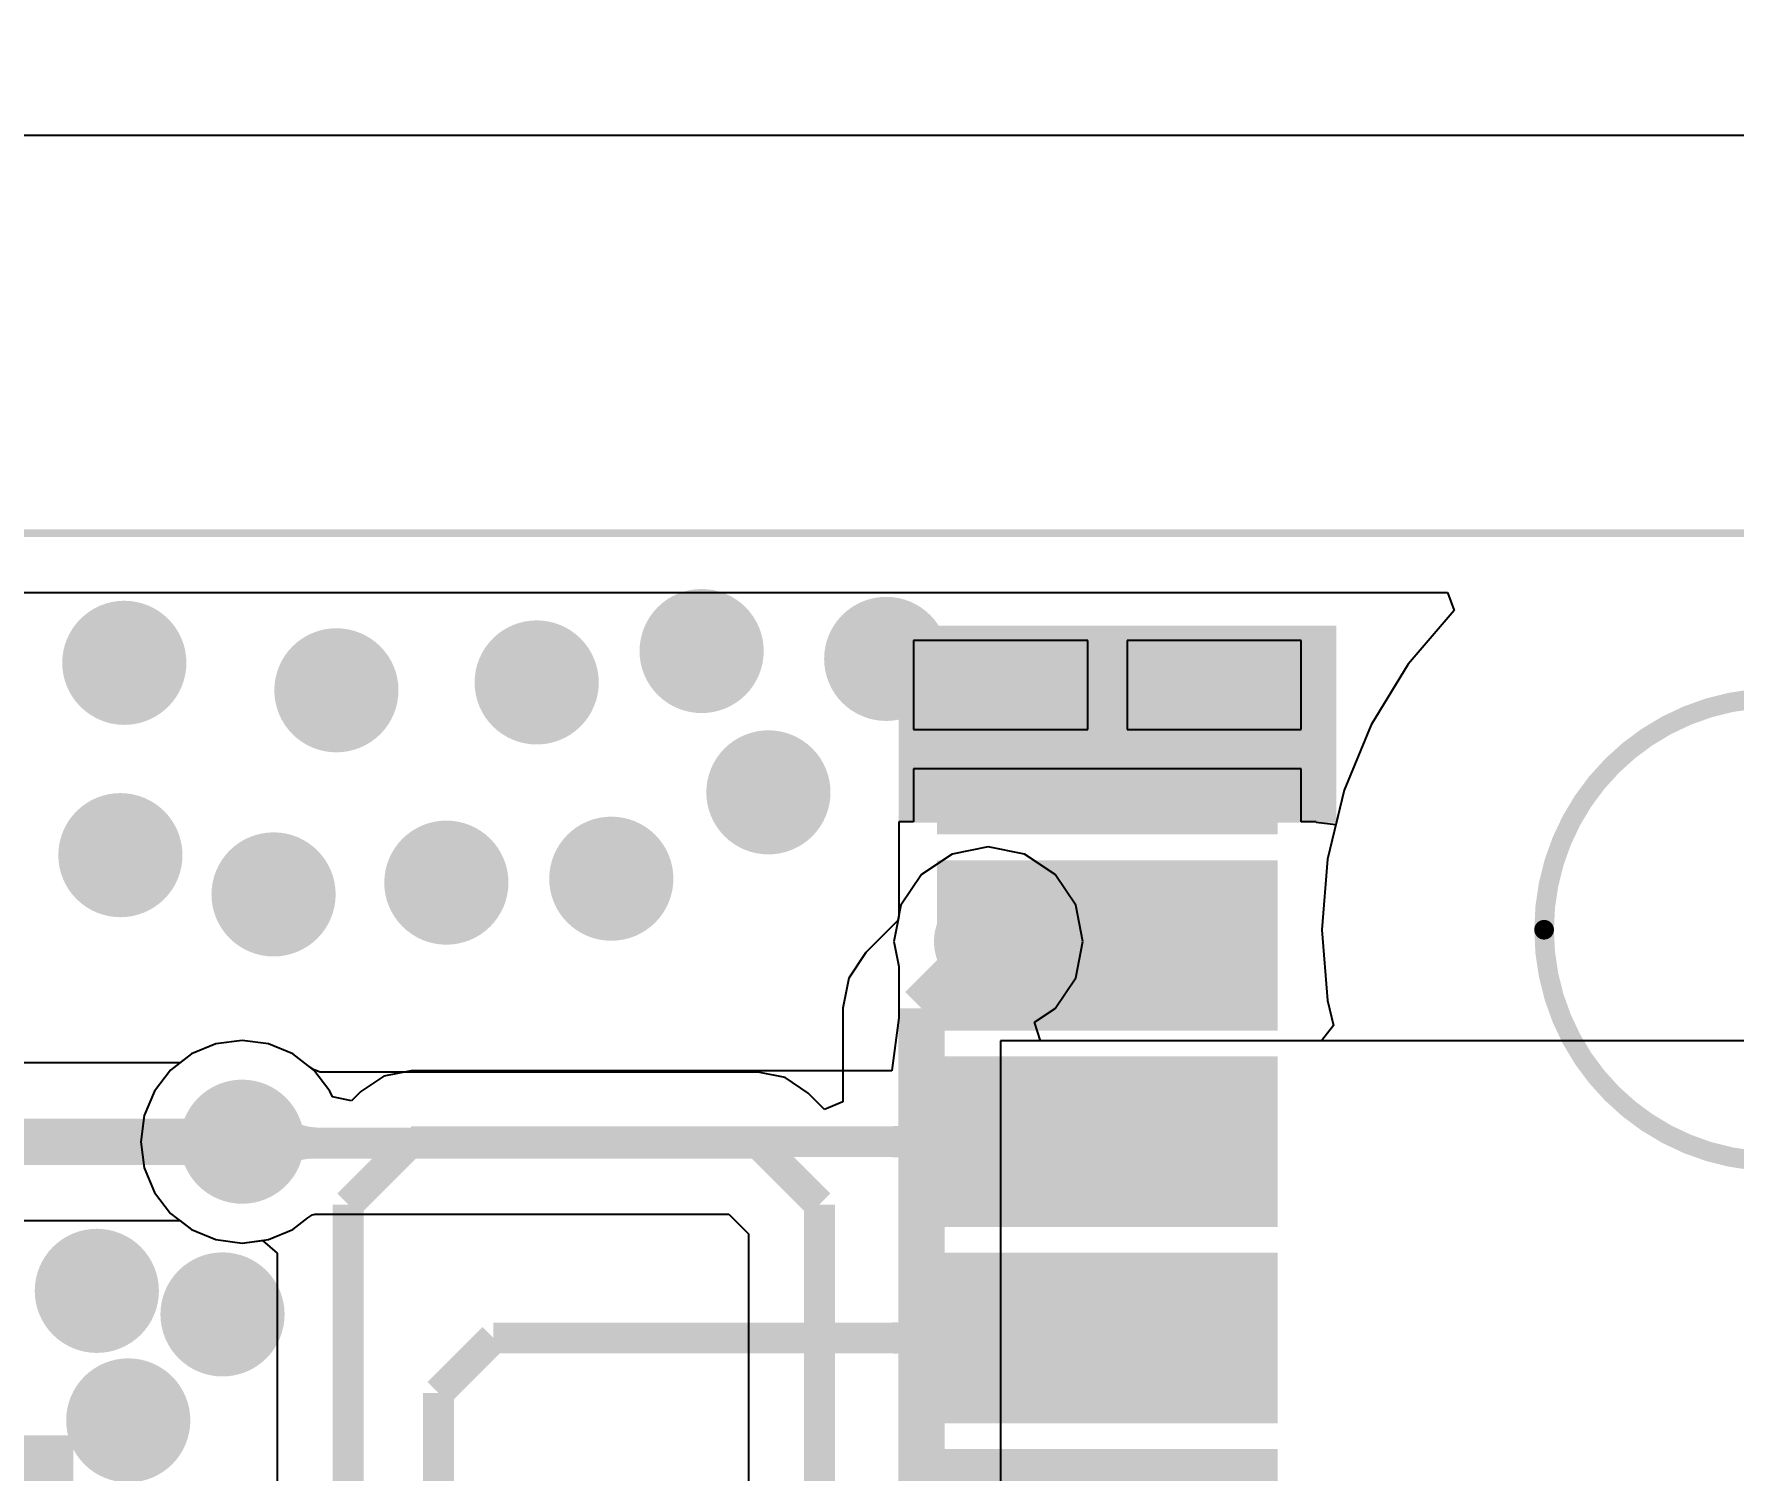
# Model space of a CAD drawing. Extents: x 56.2 to 141.8, y 48 to 96.4.
# Drawn here: x 119.61 to 130.6, y 87.16 to 96.45 of the extents above; entities that cross this region are included whole.
import ezdxf

# ---------------------------------------------------------------- set-up
doc = ezdxf.new("R2010")
doc.units = 0
doc.header["$MEASUREMENT"] = 0
doc.layers.get('0').update_dxf_attribs({"linetype": 'CONTINUOUS'})
doc.layers.get('Defpoints').update_dxf_attribs({"linetype": 'CONTINUOUS'})
for name, color, linetype in [('BOTTOMLAYER', 5, 'CONTINUOUS'), ('BOTTOMSOLDER', 6, 'CONTINUOUS'), ('KEEPOUTLAYER', 6, 'CONTINUOUS'), ('MULTILAYER', 9, 'CONTINUOUS'), ('TOPLAYER', 1, 'CONTINUOUS'), ('TOPPASTE', 8, 'CONTINUOUS'), ('TOPSOLDER', 216, 'CONTINUOUS')]:
    doc.layers.add(name, color=color, linetype=linetype)
doc.dimstyles.get("Standard").update_dxf_attribs({"dimtxt": 1, "dimasz": 0.18, "dimexe": 0.18, "dimexo": 0.0625, "dimgap": 0.09, "dimtad": 0, "dimtih": 1, "dimtoh": 1, "dimzin": 0, "dimdsep": 46, "dimtxsty": 'Standard', "dimcen": 0.09, "dimclrd": 1, "dimclre": 1, "dimclrt": 3, "dimadec": 0, "dimazin": 0, "dimtfac": 1, "dimtofl": 0, "dimtmove": 0, "dimatfit": 3, "dimfxl": 1, "dimtolj": 1, "dimtzin": 0, "dimarcsym": 0})

# ---------------------------------------------------------------- blocks, each defined once
blk = doc.blocks.new('*D2')
at = {"color": 1, "linetype": 'Continuous', "lineweight": -2, "transparency": 16777216}
for p, q in [((68.072, 91.724), (68.072, 95.973)), ((133.375, 91.7), (133.375, 95.973)), ((68.252, 95.793), (98.717, 95.793)), ((133.195, 95.793), (102.73, 95.793))]:
    blk.add_line(p, q, dxfattribs=at)
at = {"color": 1, "linetype": 'Continuous', "transparency": 16777216}
for points in [[(68.252, 95.823), (68.252, 95.763), (68.072, 95.793)], [(133.195, 95.823), (133.195, 95.763), (133.375, 95.793)]]:
    blk.add_solid(points, dxfattribs=at)
at = {"layer": 'Defpoints', "color": 0, "linetype": 'Continuous', "transparency": 16777216}
for p in [(133.375, 95.793), (68.072, 91.661), (133.375, 91.638)]:
    blk.add_point(p, dxfattribs=at)
at = {"color": 3, "linetype": 'Continuous', "transparency": 16777216, "insert": (100.724, 95.793), "char_height": 1, "attachment_point": 5}
blk.add_mtext('\\A1;65.30', dxfattribs=at)

msp = doc.modelspace()

# ---------------------------------------------------------------- linework, layer by layer
at = {"layer": 'BOTTOMLAYER'}
for p, q in [((94.967135, 92.835656), (128.751282, 92.835656)), ((128.751282, 92.835656), (128.794274, 92.719126)), ((128.794274, 92.719126), (128.496441, 92.370407)), ((128.496441, 92.370407), (128.256825, 91.979392)), ((128.256825, 91.979392), (128.081329, 91.555705)), ((128.081329, 91.555705), (127.974273, 91.109782)), ((125.7808, 91.188154), (125.546691, 91.141588)), ((126.014909, 91.141588), (125.7808, 91.188154)), ((125.546691, 91.141588), (125.348225, 91.008975)), ((126.213375, 91.008975), (126.014909, 91.141588)), ((127.974273, 91.109782), (127.938291, 90.6526)), ((125.348225, 91.008975), (125.215612, 90.810509)), ((126.345988, 90.810509), (126.213375, 91.008975)), ((125.196161, 90.712719), (124.988521, 90.505079)), ((125.215612, 90.810509), (125.196161, 90.712719)), ((126.392554, 90.5764), (126.345988, 90.810509)), ((127.938291, 90.6526), (127.974273, 90.195418)), ((124.988521, 90.505079), (124.87801, 90.33969)), ((126.345988, 90.342291), (126.392554, 90.5764)), ((124.87801, 90.33969), (124.839204, 90.1446)), ((126.213375, 90.143825), (126.345988, 90.342291)), ((127.974273, 90.195418), (128.013224, 90.033173)), ((124.839204, 90.1446), (124.839204, 89.538795)), ((126.080396, 90.054968), (126.213375, 90.143825)), ((126.117261, 89.933437), (126.080396, 90.054968)), ((128.013224, 90.033173), (127.934598, 89.933437)), ((120.626998, 89.848771), (120.491217, 89.744583)), ((120.785115, 89.914268), (120.626998, 89.848771)), ((120.9548, 89.936607), (120.785115, 89.914268)), ((121.124485, 89.914268), (120.9548, 89.936607)), ((121.282602, 89.848771), (121.124485, 89.914268)), ((121.380179, 89.773897), (121.282602, 89.848771)), ((125.858796, 89.933437), (125.858796, 86.608232)), ((133.357963, 89.933437), (125.858796, 89.933437)), ((127.934598, 89.933437), (126.117261, 89.933437)), ((120.491217, 89.744583), (120.387029, 89.608802)), ((121.420654, 89.746854), (121.380179, 89.773897)), ((121.420745, 89.746394), (121.420654, 89.746856)), ((121.420654, 89.746856), (121.420654, 89.746854)), ((121.45932, 89.730417), (121.420745, 89.746394)), ((124.291598, 89.730417), (121.45932, 89.730417)), ((124.467181, 89.695492), (124.291598, 89.730417)), ((120.387029, 89.608802), (120.321532, 89.450685)), ((124.61603, 89.596034), (124.467181, 89.695492)), ((124.721871, 89.490192), (124.61603, 89.596034)), ((124.839204, 89.538795), (124.721871, 89.490192)), ((120.321532, 89.450685), (120.299193, 89.281)), ((120.299193, 89.281), (120.321532, 89.111315)), ((120.321532, 89.111315), (120.387029, 88.953198)), ((120.387029, 88.953198), (120.491217, 88.817417)), ((120.491217, 88.817417), (120.626998, 88.713229)), ((121.282602, 88.713229), (121.380179, 88.788103)), ((121.380179, 88.788103), (121.412112, 88.809439)), ((121.412112, 88.809439), (121.414954, 88.807917)), ((121.414954, 88.807917), (121.414954, 88.807917)), ((121.414954, 88.807917), (121.414959, 88.807915)), ((121.414959, 88.807915), (121.424098, 88.811705)), ((121.424098, 88.811705), (121.424543, 88.812787)), ((121.424543, 88.812787), (124.10155, 88.812787)), ((124.10155, 88.812787), (124.229785, 88.684552)), ((120.626998, 88.713229), (120.785115, 88.647732)), ((120.785115, 88.647732), (120.9548, 88.625393)), ((120.9548, 88.625393), (121.124485, 88.647732)), ((121.124485, 88.647732), (121.282602, 88.713229)), ((124.229785, 88.684552), (124.229785, 79.590448))]:
    msp.add_line(p, q, dxfattribs=at)
for points, const_width in [([(123.7766, 92.456, 1), (124.0766, 92.456, 1)], 0.299999), ([(124.9704, 92.4052, 1), (125.2704, 92.4052, 1)], 0.299999), ([(120.0428, 92.3798, 1), (120.3428, 92.3798, 1)], 0.299999), ([(121.4144, 92.202, 1), (121.7144, 92.202, 1)], 0.299999), ([(122.7098, 92.2528, 1), (123.0098, 92.2528, 1)], 0.299999), ([(124.2084, 91.5416, 1), (124.5084, 91.5416, 1)], 0.299999), ([(120.0174, 91.1352, 1), (120.3174, 91.1352, 1)], 0.299999), ([(123.1924, 90.9828, 1), (123.4924, 90.9828, 1)], 0.299999), ([(121.008, 90.8812, 1), (121.308, 90.8812, 1)], 0.299999), ([(122.1256, 90.9574, 1), (122.4256, 90.9574, 1)], 0.299999), ([(125.655802, 90.5764, 1), (125.905798, 90.5764, 1)], 0.249999), ([(120.8048, 89.281, 1), (121.1048, 89.281, 1)], 0.299999), ([(121.046222, 89.422422, 1), (121.146222, 89.422422, 1)], 0.1), ([(121.046222, 89.422422, 1), (121.146222, 89.422422, 1)], 0.1), ([(121.046222, 89.422422, 1), (121.146222, 89.422422, 1)], 0.1), ([(121.046222, 89.422422, 1), (121.146222, 89.422422, 1)], 0.1), ([(121.046222, 89.422422, 1), (121.146222, 89.422422, 1)], 0.1), ([(121.046222, 89.422422, 1), (121.146222, 89.422422, 1)], 0.1), ([(121.046222, 89.422422, 1), (121.146222, 89.422422, 1)], 0.1), ([(121.046222, 89.422422, 1), (121.146222, 89.422422, 1)], 0.1), ([(121.046222, 89.422422, 1), (121.146222, 89.422422, 1)], 0.1), ([(121.046222, 89.422422, 1), (121.146222, 89.422422, 1)], 0.1), ([(121.046222, 89.422422, 1), (121.146222, 89.422422, 1)], 0.1), ([(121.046222, 89.422422, 1), (121.146222, 89.422422, 1)], 0.1), ([(121.046222, 89.422422, 1), (121.146222, 89.422422, 1)], 0.1), ([(121.046222, 89.422422, 1), (121.146222, 89.422422, 1)], 0.1), ([(121.364954, 89.271602, 1), (121.464954, 89.271602, 1)], 0.1), ([(121.364954, 89.271602, 1), (121.464954, 89.271602, 1)], 0.1), ([(121.364954, 89.271602, 1), (121.464954, 89.271602, 1)], 0.1), ([(121.364954, 89.271602, 1), (121.464954, 89.271602, 1)], 0.1), ([(121.364954, 89.271602, 1), (121.464954, 89.271602, 1)], 0.1), ([(121.364954, 89.271602, 1), (121.464954, 89.271602, 1)], 0.1), ([(121.364954, 89.271602, 1), (121.464954, 89.271602, 1)], 0.1), ([(121.364954, 89.271602, 1), (121.464954, 89.271602, 1)], 0.1), ([(121.364954, 89.271602, 1), (121.464954, 89.271602, 1)], 0.1), ([(121.364954, 89.271602, 1), (121.464954, 89.271602, 1)], 0.1), ([(121.364954, 89.271602, 1), (121.464954, 89.271602, 1)], 0.1), ([(121.364954, 89.271602, 1), (121.464954, 89.271602, 1)], 0.1), ([(121.364954, 89.271602, 1), (121.464954, 89.271602, 1)], 0.1), ([(121.364954, 89.271602, 1), (121.464954, 89.271602, 1)], 0.1), ([(121.410331, 89.271602, 1), (121.510331, 89.271602, 1)], 0.1), ([(121.410331, 89.271602, 1), (121.510331, 89.271602, 1)], 0.1), ([(121.410331, 89.271602, 1), (121.510331, 89.271602, 1)], 0.1), ([(121.410331, 89.271602, 1), (121.510331, 89.271602, 1)], 0.1), ([(121.410331, 89.271602, 1), (121.510331, 89.271602, 1)], 0.1), ([(121.410331, 89.271602, 1), (121.510331, 89.271602, 1)], 0.1), ([(121.410331, 89.271602, 1), (121.510331, 89.271602, 1)], 0.1), ([(121.410331, 89.271602, 1), (121.510331, 89.271602, 1)], 0.1), ([(121.410331, 89.271602, 1), (121.510331, 89.271602, 1)], 0.1), ([(121.410331, 89.271602, 1), (121.510331, 89.271602, 1)], 0.1), ([(121.410331, 89.271602, 1), (121.510331, 89.271602, 1)], 0.1), ([(121.410331, 89.271602, 1), (121.510331, 89.271602, 1)], 0.1), ([(121.410331, 89.271602, 1), (121.510331, 89.271602, 1)], 0.1), ([(121.410331, 89.271602, 1), (121.510331, 89.271602, 1)], 0.1), ([(121.046222, 89.139578, 1), (121.146222, 89.139578, 1)], 0.1), ([(121.046222, 89.139578, 1), (121.146222, 89.139578, 1)], 0.1), ([(121.046222, 89.139578, 1), (121.146222, 89.139578, 1)], 0.1), ([(121.046222, 89.139578, 1), (121.146222, 89.139578, 1)], 0.1), ([(121.046222, 89.139578, 1), (121.146222, 89.139578, 1)], 0.1), ([(121.046222, 89.139578, 1), (121.146222, 89.139578, 1)], 0.1), ([(121.046222, 89.139578, 1), (121.146222, 89.139578, 1)], 0.1), ([(121.046222, 89.139578, 1), (121.146222, 89.139578, 1)], 0.1), ([(121.046222, 89.139578, 1), (121.146222, 89.139578, 1)], 0.1), ([(121.046222, 89.139578, 1), (121.146222, 89.139578, 1)], 0.1), ([(121.046222, 89.139578, 1), (121.146222, 89.139578, 1)], 0.1), ([(121.046222, 89.139578, 1), (121.146222, 89.139578, 1)], 0.1), ([(121.046222, 89.139578, 1), (121.146222, 89.139578, 1)], 0.1), ([(121.046222, 89.139578, 1), (121.146222, 89.139578, 1)], 0.1), ([(119.865, 88.3158, 1), (120.165, 88.3158, 1)], 0.299999), ([(120.6778, 88.1634, 1), (120.9778, 88.1634, 1)], 0.299999), ([(120.0682, 87.4776, 1), (120.3682, 87.4776, 1)], 0.299999)]:
    msp.add_lwpolyline(points, format="xyb", close=True, dxfattribs=dict(at, const_width=const_width))
for points, const_width in [([(125.349, 90.1446), (125.7808, 90.5764)], 0.299999), ([(125.349, 79.1464), (125.349, 90.1446)], 0.299999), ([(120.9548, 89.281), (120.964198, 89.271602)], 0.2), ([(120.964198, 89.271602), (124.291598, 89.271602)], 0.2), ([(124.291598, 89.271602), (124.6886, 88.8746)], 0.2), ([(124.6886, 79.4004), (124.6886, 88.8746)], 0.2)]:
    msp.add_lwpolyline(points, dxfattribs=dict(at, const_width=const_width))
at = {"layer": 'BOTTOMLAYER', "const_width": 0.2}
for points in [[(121.460331, 89.271602, -0.198912), (121.096222, 89.422422)], [(121.460331, 89.271602, -0.198912), (121.096222, 89.422422)], [(121.460331, 89.271602, -0.198912), (121.096222, 89.422422)], [(121.460331, 89.271602, -0.198912), (121.096222, 89.422422)], [(121.460331, 89.271602, -0.198912), (121.096222, 89.422422)], [(121.460331, 89.271602, -0.198912), (121.096222, 89.422422)], [(121.460331, 89.271602, -0.198912), (121.096222, 89.422422)], [(121.460331, 89.271602, -0.198912), (121.096222, 89.422422)], [(121.460331, 89.271602, -0.198912), (121.096222, 89.422422)], [(121.460331, 89.271602, -0.198912), (121.096222, 89.422422)], [(121.460331, 89.271602, -0.198912), (121.096222, 89.422422)], [(121.460331, 89.271602, -0.198912), (121.096222, 89.422422)], [(121.460331, 89.271602, -0.198912), (121.096222, 89.422422)], [(121.460331, 89.271602, -0.198912), (121.096222, 89.422422)], [(121.096222, 89.139578, -0.198912), (121.414954, 89.271602)], [(121.096222, 89.139578, -0.198912), (121.414954, 89.271602)], [(121.096222, 89.139578, -0.198912), (121.414954, 89.271602)], [(121.096222, 89.139578, -0.198912), (121.414954, 89.271602)], [(121.096222, 89.139578, -0.198912), (121.414954, 89.271602)], [(121.096222, 89.139578, -0.198912), (121.414954, 89.271602)], [(121.096222, 89.139578, -0.198912), (121.414954, 89.271602)], [(121.096222, 89.139578, -0.198912), (121.414954, 89.271602)], [(121.096222, 89.139578, -0.198912), (121.414954, 89.271602)], [(121.096222, 89.139578, -0.198912), (121.414954, 89.271602)], [(121.096222, 89.139578, -0.198912), (121.414954, 89.271602)], [(121.096222, 89.139578, -0.198912), (121.414954, 89.271602)], [(121.096222, 89.139578, -0.198912), (121.414954, 89.271602)], [(121.096222, 89.139578, -0.198912), (121.414954, 89.271602)]]:
    msp.add_lwpolyline(points, format="xyb", dxfattribs=at)
at = {"layer": 'BOTTOMSOLDER'}
for points, const_width in [([(123.7258, 92.456, 1), (124.1274, 92.456, 1)], 0.401599), ([(124.9196, 92.4052, 1), (125.3212, 92.4052, 1)], 0.401599), ([(119.992, 92.3798, 1), (120.3936, 92.3798, 1)], 0.401599), ([(121.3636, 92.202, 1), (121.7652, 92.202, 1)], 0.401599), ([(122.659, 92.2528, 1), (123.0606, 92.2528, 1)], 0.401599), ([(124.1576, 91.5416, 1), (124.5592, 91.5416, 1)], 0.401599), ([(119.9666, 91.1352, 1), (120.3682, 91.1352, 1)], 0.401599), ([(123.1416, 90.9828, 1), (123.5432, 90.9828, 1)], 0.401599), ([(120.9572, 90.8812, 1), (121.3588, 90.8812, 1)], 0.401599), ([(122.0748, 90.9574, 1), (122.4764, 90.9574, 1)], 0.401599), ([(125.605002, 90.5764, 1), (125.956598, 90.5764, 1)], 0.351599), ([(120.754, 89.281, 1), (121.1556, 89.281, 1)], 0.401599), ([(119.8142, 88.3158, 1), (120.2158, 88.3158, 1)], 0.401599), ([(120.627, 88.1634, 1), (121.0286, 88.1634, 1)], 0.401599), ([(120.0174, 87.4776, 1), (120.419, 87.4776, 1)], 0.401599)]:
    msp.add_lwpolyline(points, format="xyb", close=True, dxfattribs=dict(at, const_width=const_width))
at = {"layer": 'KEEPOUTLAYER', "const_width": 0.05}
msp.add_lwpolyline([(69.9516, 93.218), (131.318, 93.218)], dxfattribs=at)
at = {"layer": 'KEEPOUTLAYER'}
for points, const_width in [([(132.375399, 90.6526, 1), (129.3754, 90.6526, 1)], 0.127), ([(129.34365, 90.6526, 1), (129.40715, 90.6526, 1)], 0.0635)]:
    msp.add_lwpolyline(points, format="xyb", close=True, dxfattribs=dict(at, const_width=const_width))
at = {"layer": 'MULTILAYER'}
for points, const_width in [([(123.7766, 92.456, 1), (124.0766, 92.456, 1)], 0.299999), ([(124.9704, 92.4052, 1), (125.2704, 92.4052, 1)], 0.299999), ([(120.0428, 92.3798, 1), (120.3428, 92.3798, 1)], 0.299999), ([(121.4144, 92.202, 1), (121.7144, 92.202, 1)], 0.299999), ([(122.7098, 92.2528, 1), (123.0098, 92.2528, 1)], 0.299999), ([(124.2084, 91.5416, 1), (124.5084, 91.5416, 1)], 0.299999), ([(120.0174, 91.1352, 1), (120.3174, 91.1352, 1)], 0.299999), ([(123.1924, 90.9828, 1), (123.4924, 90.9828, 1)], 0.299999), ([(121.008, 90.8812, 1), (121.308, 90.8812, 1)], 0.299999), ([(122.1256, 90.9574, 1), (122.4256, 90.9574, 1)], 0.299999), ([(125.655802, 90.5764, 1), (125.905798, 90.5764, 1)], 0.249999), ([(120.8048, 89.281, 1), (121.1048, 89.281, 1)], 0.299999), ([(119.865, 88.3158, 1), (120.165, 88.3158, 1)], 0.299999), ([(120.6778, 88.1634, 1), (120.9778, 88.1634, 1)], 0.299999), ([(120.0682, 87.4776, 1), (120.3682, 87.4776, 1)], 0.299999)]:
    msp.add_lwpolyline(points, format="xyb", close=True, dxfattribs=dict(at, const_width=const_width))
at = {"layer": 'TOPLAYER'}
for p, q in [((110.0074, 92.835656), (128.751282, 92.835656)), ((128.751282, 92.835656), (128.794274, 92.719126)), ((128.794274, 92.719126), (128.496441, 92.370407)), ((126.424182, 92.525037), (125.297184, 92.525037)), ((125.297184, 92.525037), (125.297184, 91.948)), ((126.424182, 91.948), (126.424182, 92.525037)), ((127.80518, 92.525037), (126.678182, 92.525037)), ((126.678182, 92.525037), (126.678182, 91.948)), ((127.80518, 91.948), (127.80518, 92.525037)), ((128.496441, 92.370407), (128.256825, 91.979392)), ((125.297184, 91.948), (126.424182, 91.948)), ((126.678182, 91.948), (127.80518, 91.948)), ((128.256825, 91.979392), (128.081329, 91.555705)), ((127.80518, 91.694), (125.297184, 91.694)), ((125.297184, 91.694), (125.297184, 91.351036)), ((127.80518, 91.351036), (127.80518, 91.694)), ((128.081329, 91.555705), (128.0273, 91.330656)), ((125.297184, 91.351036), (125.201185, 91.351036)), ((125.201185, 91.351036), (125.201185, 90.737977)), ((127.901179, 91.351036), (127.80518, 91.351036)), ((127.901179, 91.345583), (127.901179, 91.351036)), ((128.0273, 91.330656), (127.901179, 91.345583)), ((125.201185, 90.737977), (125.169046, 90.5764)), ((125.169046, 90.5764), (125.201185, 90.414823)), ((125.201185, 90.414823), (125.201185, 90.083457)), ((125.201185, 90.083457), (125.156252, 89.742173)), ((120.626998, 89.848771), (120.551443, 89.790796)), ((120.785115, 89.914268), (120.626998, 89.848771)), ((120.9548, 89.936607), (120.785115, 89.914268)), ((121.124485, 89.914268), (120.9548, 89.936607)), ((121.282602, 89.848771), (121.124485, 89.914268)), ((121.418383, 89.744583), (121.282602, 89.848771)), ((120.551443, 89.790796), (109.901215, 89.790796)), ((121.522571, 89.608802), (121.418383, 89.744583)), ((122.047, 89.739815), (121.871417, 89.70489)), ((125.156252, 89.739815), (122.047, 89.739815)), ((125.156252, 89.742173), (125.15625, 89.742173)), ((125.15625, 89.742173), (125.156252, 89.739815)), ((121.538395, 89.570598), (121.522571, 89.608802)), ((121.871417, 89.70489), (121.722568, 89.605432)), ((121.662957, 89.54582), (121.538395, 89.570598)), ((121.722568, 89.605432), (121.662957, 89.54582)), ((109.901215, 88.771204), (120.551443, 88.771204)), ((120.551443, 88.771204), (120.626998, 88.713229)), ((120.626998, 88.713229), (120.785115, 88.647732)), ((120.785115, 88.647732), (120.9548, 88.625393)), ((120.9548, 88.625393), (121.086298, 88.642706)), ((121.086298, 88.642706), (121.181785, 88.558967)), ((121.181785, 88.558967), (121.181785, 84.177215))]:
    msp.add_line(p, q, dxfattribs=at)
for points, const_width in [([(123.7766, 92.456, 1), (124.0766, 92.456, 1)], 0.299999), ([(124.9704, 92.4052, 1), (125.2704, 92.4052, 1)], 0.299999), ([(120.0428, 92.3798, 1), (120.3428, 92.3798, 1)], 0.299999), ([(121.4144, 92.202, 1), (121.7144, 92.202, 1)], 0.299999), ([(122.7098, 92.2528, 1), (123.0098, 92.2528, 1)], 0.299999), ([(124.2084, 91.5416, 1), (124.5084, 91.5416, 1)], 0.299999), ([(120.0174, 91.1352, 1), (120.3174, 91.1352, 1)], 0.299999), ([(123.1924, 90.9828, 1), (123.4924, 90.9828, 1)], 0.299999), ([(121.008, 90.8812, 1), (121.308, 90.8812, 1)], 0.299999), ([(122.1256, 90.9574, 1), (122.4256, 90.9574, 1)], 0.299999), ([(125.655802, 90.5764, 1), (125.905798, 90.5764, 1)], 0.249999), ([(125.703701, 89.52852, 1), (125.803701, 89.52852, 1)], 0.1), ([(125.703701, 89.52852, 1), (125.803701, 89.52852, 1)], 0.1), ([(125.703701, 89.52852, 1), (125.803701, 89.52852, 1)], 0.1), ([(125.703701, 89.52852, 1), (125.803701, 89.52852, 1)], 0.1), ([(125.703701, 89.52852, 1), (125.803701, 89.52852, 1)], 0.1), ([(125.703701, 89.52852, 1), (125.803701, 89.52852, 1)], 0.1), ([(125.703701, 89.52852, 1), (125.803701, 89.52852, 1)], 0.1), ([(125.703701, 89.52852, 1), (125.803701, 89.52852, 1)], 0.1), ([(125.703701, 89.52852, 1), (125.803701, 89.52852, 1)], 0.1), ([(125.703701, 89.52852, 1), (125.803701, 89.52852, 1)], 0.1), ([(125.703701, 89.52852, 1), (125.803701, 89.52852, 1)], 0.1), ([(125.703701, 89.52852, 1), (125.803701, 89.52852, 1)], 0.1), ([(125.703701, 89.52852, 1), (125.803701, 89.52852, 1)], 0.1), ([(125.703701, 89.52852, 1), (125.803701, 89.52852, 1)], 0.1), ([(120.8048, 89.281, 1), (121.1048, 89.281, 1)], 0.299999), ([(120.773736, 89.387065, 1), (120.923733, 89.387065, 1)], 0.15), ([(120.773736, 89.387065, 1), (120.923733, 89.387065, 1)], 0.15), ([(120.773736, 89.387065, 1), (120.923733, 89.387065, 1)], 0.15), ([(120.773736, 89.387065, 1), (120.923733, 89.387065, 1)], 0.15), ([(120.773736, 89.387065, 1), (120.923733, 89.387065, 1)], 0.15), ([(120.773736, 89.387065, 1), (120.923733, 89.387065, 1)], 0.15), ([(120.773736, 89.387065, 1), (120.923733, 89.387065, 1)], 0.15), ([(120.773736, 89.387065, 1), (120.923733, 89.387065, 1)], 0.15), ([(120.773736, 89.387065, 1), (120.923733, 89.387065, 1)], 0.15), ([(120.773736, 89.387065, 1), (120.923733, 89.387065, 1)], 0.15), ([(120.773736, 89.387065, 1), (120.923733, 89.387065, 1)], 0.15), ([(120.773736, 89.387065, 1), (120.923733, 89.387065, 1)], 0.15), ([(120.773736, 89.387065, 1), (120.923733, 89.387065, 1)], 0.15), ([(120.773736, 89.387065, 1), (120.923733, 89.387065, 1)], 0.15), ([(120.517671, 89.281, 1), (120.667668, 89.281, 1)], 0.15), ([(120.517671, 89.281, 1), (120.667668, 89.281, 1)], 0.15), ([(120.517671, 89.281, 1), (120.667668, 89.281, 1)], 0.15), ([(120.517671, 89.281, 1), (120.667668, 89.281, 1)], 0.15), ([(120.517671, 89.281, 1), (120.667668, 89.281, 1)], 0.15), ([(120.517671, 89.281, 1), (120.667668, 89.281, 1)], 0.15), ([(120.517671, 89.281, 1), (120.667668, 89.281, 1)], 0.15), ([(120.517671, 89.281, 1), (120.667668, 89.281, 1)], 0.15), ([(120.517671, 89.281, 1), (120.667668, 89.281, 1)], 0.15), ([(120.517671, 89.281, 1), (120.667668, 89.281, 1)], 0.15), ([(120.517671, 89.281, 1), (120.667668, 89.281, 1)], 0.15), ([(120.517671, 89.281, 1), (120.667668, 89.281, 1)], 0.15), ([(120.517671, 89.281, 1), (120.667668, 89.281, 1)], 0.15), ([(120.517671, 89.281, 1), (120.667668, 89.281, 1)], 0.15), ([(120.517671, 89.281, 1), (120.667668, 89.281, 1)], 0.15), ([(120.517671, 89.281, 1), (120.667668, 89.281, 1)], 0.15), ([(120.517671, 89.281, 1), (120.667668, 89.281, 1)], 0.15), ([(120.517671, 89.281, 1), (120.667668, 89.281, 1)], 0.15), ([(120.517671, 89.281, 1), (120.667668, 89.281, 1)], 0.15), ([(120.517671, 89.281, 1), (120.667668, 89.281, 1)], 0.15), ([(120.517671, 89.281, 1), (120.667668, 89.281, 1)], 0.15), ([(120.517671, 89.281, 1), (120.667668, 89.281, 1)], 0.15), ([(120.517671, 89.281, 1), (120.667668, 89.281, 1)], 0.15), ([(120.517671, 89.281, 1), (120.667668, 89.281, 1)], 0.15), ([(120.517671, 89.281, 1), (120.667668, 89.281, 1)], 0.15), ([(120.517671, 89.281, 1), (120.667668, 89.281, 1)], 0.15), ([(120.517671, 89.281, 1), (120.667668, 89.281, 1)], 0.15), ([(120.517671, 89.281, 1), (120.667668, 89.281, 1)], 0.15), ([(120.773736, 89.174935, 1), (120.923733, 89.174935, 1)], 0.15), ([(120.773736, 89.174935, 1), (120.923733, 89.174935, 1)], 0.15), ([(120.773736, 89.174935, 1), (120.923733, 89.174935, 1)], 0.15), ([(120.773736, 89.174935, 1), (120.923733, 89.174935, 1)], 0.15), ([(120.773736, 89.174935, 1), (120.923733, 89.174935, 1)], 0.15), ([(120.773736, 89.174935, 1), (120.923733, 89.174935, 1)], 0.15), ([(120.773736, 89.174935, 1), (120.923733, 89.174935, 1)], 0.15), ([(120.773736, 89.174935, 1), (120.923733, 89.174935, 1)], 0.15), ([(120.773736, 89.174935, 1), (120.923733, 89.174935, 1)], 0.15), ([(120.773736, 89.174935, 1), (120.923733, 89.174935, 1)], 0.15), ([(120.773736, 89.174935, 1), (120.923733, 89.174935, 1)], 0.15), ([(120.773736, 89.174935, 1), (120.923733, 89.174935, 1)], 0.15), ([(120.773736, 89.174935, 1), (120.923733, 89.174935, 1)], 0.15), ([(120.773736, 89.174935, 1), (120.923733, 89.174935, 1)], 0.15), ([(125.10613, 89.281, 1), (125.20613, 89.281, 1)], 0.1), ([(125.10613, 89.281, 1), (125.20613, 89.281, 1)], 0.1), ([(125.10613, 89.281, 1), (125.20613, 89.281, 1)], 0.1), ([(125.10613, 89.281, 1), (125.20613, 89.281, 1)], 0.1), ([(125.10613, 89.281, 1), (125.20613, 89.281, 1)], 0.1), ([(125.10613, 89.281, 1), (125.20613, 89.281, 1)], 0.1), ([(125.10613, 89.281, 1), (125.20613, 89.281, 1)], 0.1), ([(125.10613, 89.281, 1), (125.20613, 89.281, 1)], 0.1), ([(125.10613, 89.281, 1), (125.20613, 89.281, 1)], 0.1), ([(125.10613, 89.281, 1), (125.20613, 89.281, 1)], 0.1), ([(125.10613, 89.281, 1), (125.20613, 89.281, 1)], 0.1), ([(125.10613, 89.281, 1), (125.20613, 89.281, 1)], 0.1), ([(125.10613, 89.281, 1), (125.20613, 89.281, 1)], 0.1), ([(125.10613, 89.281, 1), (125.20613, 89.281, 1)], 0.1), ([(125.106255, 89.281, 1), (125.206255, 89.281, 1)], 0.1), ([(125.106255, 89.281, 1), (125.206255, 89.281, 1)], 0.1), ([(125.106255, 89.281, 1), (125.206255, 89.281, 1)], 0.1), ([(125.106255, 89.281, 1), (125.206255, 89.281, 1)], 0.1), ([(125.106255, 89.281, 1), (125.206255, 89.281, 1)], 0.1), ([(125.106255, 89.281, 1), (125.206255, 89.281, 1)], 0.1), ([(125.106255, 89.281, 1), (125.206255, 89.281, 1)], 0.1), ([(125.106255, 89.281, 1), (125.206255, 89.281, 1)], 0.1), ([(125.106255, 89.281, 1), (125.206255, 89.281, 1)], 0.1), ([(125.106255, 89.281, 1), (125.206255, 89.281, 1)], 0.1), ([(125.106255, 89.281, 1), (125.206255, 89.281, 1)], 0.1), ([(125.106255, 89.281, 1), (125.206255, 89.281, 1)], 0.1), ([(125.106255, 89.281, 1), (125.206255, 89.281, 1)], 0.1), ([(125.106255, 89.281, 1), (125.206255, 89.281, 1)], 0.1), ([(125.703701, 89.03353, 1), (125.803701, 89.03353, 1)], 0.1), ([(125.703701, 89.03353, 1), (125.803701, 89.03353, 1)], 0.1), ([(125.703701, 89.03353, 1), (125.803701, 89.03353, 1)], 0.1), ([(125.703701, 89.03353, 1), (125.803701, 89.03353, 1)], 0.1), ([(125.703701, 89.03353, 1), (125.803701, 89.03353, 1)], 0.1), ([(125.703701, 89.03353, 1), (125.803701, 89.03353, 1)], 0.1), ([(125.703701, 89.03353, 1), (125.803701, 89.03353, 1)], 0.1), ([(125.703701, 89.03353, 1), (125.803701, 89.03353, 1)], 0.1), ([(125.703701, 89.03353, 1), (125.803701, 89.03353, 1)], 0.1), ([(125.703701, 89.03353, 1), (125.803701, 89.03353, 1)], 0.1), ([(125.703701, 89.03353, 1), (125.803701, 89.03353, 1)], 0.1), ([(125.703701, 89.03353, 1), (125.803701, 89.03353, 1)], 0.1), ([(125.703701, 89.03353, 1), (125.803701, 89.03353, 1)], 0.1), ([(125.703701, 89.03353, 1), (125.803701, 89.03353, 1)], 0.1), ([(119.865, 88.3158, 1), (120.165, 88.3158, 1)], 0.299999), ([(120.6778, 88.1634, 1), (120.9778, 88.1634, 1)], 0.299999), ([(125.703701, 88.25852, 1), (125.803701, 88.25852, 1)], 0.1), ([(125.703701, 88.25852, 1), (125.803701, 88.25852, 1)], 0.1), ([(125.703701, 88.25852, 1), (125.803701, 88.25852, 1)], 0.1), ([(125.703701, 88.25852, 1), (125.803701, 88.25852, 1)], 0.1), ([(125.703701, 88.25852, 1), (125.803701, 88.25852, 1)], 0.1), ([(125.703701, 88.25852, 1), (125.803701, 88.25852, 1)], 0.1), ([(125.703701, 88.25852, 1), (125.803701, 88.25852, 1)], 0.1), ([(125.703701, 88.25852, 1), (125.803701, 88.25852, 1)], 0.1), ([(125.703701, 88.25852, 1), (125.803701, 88.25852, 1)], 0.1), ([(125.703701, 88.25852, 1), (125.803701, 88.25852, 1)], 0.1), ([(125.703701, 88.25852, 1), (125.803701, 88.25852, 1)], 0.1), ([(125.703701, 88.25852, 1), (125.803701, 88.25852, 1)], 0.1), ([(125.703701, 88.25852, 1), (125.803701, 88.25852, 1)], 0.1), ([(125.703701, 88.25852, 1), (125.803701, 88.25852, 1)], 0.1), ([(125.10613, 88.011, 1), (125.20613, 88.011, 1)], 0.1), ([(125.10613, 88.011, 1), (125.20613, 88.011, 1)], 0.1), ([(125.10613, 88.011, 1), (125.20613, 88.011, 1)], 0.1), ([(125.10613, 88.011, 1), (125.20613, 88.011, 1)], 0.1), ([(125.10613, 88.011, 1), (125.20613, 88.011, 1)], 0.1), ([(125.10613, 88.011, 1), (125.20613, 88.011, 1)], 0.1), ([(125.10613, 88.011, 1), (125.20613, 88.011, 1)], 0.1), ([(125.10613, 88.011, 1), (125.20613, 88.011, 1)], 0.1), ([(125.10613, 88.011, 1), (125.20613, 88.011, 1)], 0.1), ([(125.10613, 88.011, 1), (125.20613, 88.011, 1)], 0.1), ([(125.10613, 88.011, 1), (125.20613, 88.011, 1)], 0.1), ([(125.10613, 88.011, 1), (125.20613, 88.011, 1)], 0.1), ([(125.10613, 88.011, 1), (125.20613, 88.011, 1)], 0.1), ([(125.10613, 88.011, 1), (125.20613, 88.011, 1)], 0.1), ([(125.106255, 88.011, 1), (125.206255, 88.011, 1)], 0.1), ([(125.106255, 88.011, 1), (125.206255, 88.011, 1)], 0.1), ([(125.106255, 88.011, 1), (125.206255, 88.011, 1)], 0.1), ([(125.106255, 88.011, 1), (125.206255, 88.011, 1)], 0.1), ([(125.106255, 88.011, 1), (125.206255, 88.011, 1)], 0.1), ([(125.106255, 88.011, 1), (125.206255, 88.011, 1)], 0.1), ([(125.106255, 88.011, 1), (125.206255, 88.011, 1)], 0.1), ([(125.106255, 88.011, 1), (125.206255, 88.011, 1)], 0.1), ([(125.106255, 88.011, 1), (125.206255, 88.011, 1)], 0.1), ([(125.106255, 88.011, 1), (125.206255, 88.011, 1)], 0.1), ([(125.106255, 88.011, 1), (125.206255, 88.011, 1)], 0.1), ([(125.106255, 88.011, 1), (125.206255, 88.011, 1)], 0.1), ([(125.106255, 88.011, 1), (125.206255, 88.011, 1)], 0.1), ([(125.106255, 88.011, 1), (125.206255, 88.011, 1)], 0.1), ([(125.703701, 87.76353, 1), (125.803701, 87.76353, 1)], 0.1), ([(125.703701, 87.76353, 1), (125.803701, 87.76353, 1)], 0.1), ([(125.703701, 87.76353, 1), (125.803701, 87.76353, 1)], 0.1), ([(125.703701, 87.76353, 1), (125.803701, 87.76353, 1)], 0.1), ([(125.703701, 87.76353, 1), (125.803701, 87.76353, 1)], 0.1), ([(125.703701, 87.76353, 1), (125.803701, 87.76353, 1)], 0.1), ([(125.703701, 87.76353, 1), (125.803701, 87.76353, 1)], 0.1), ([(125.703701, 87.76353, 1), (125.803701, 87.76353, 1)], 0.1), ([(125.703701, 87.76353, 1), (125.803701, 87.76353, 1)], 0.1), ([(125.703701, 87.76353, 1), (125.803701, 87.76353, 1)], 0.1), ([(125.703701, 87.76353, 1), (125.803701, 87.76353, 1)], 0.1), ([(125.703701, 87.76353, 1), (125.803701, 87.76353, 1)], 0.1), ([(125.703701, 87.76353, 1), (125.803701, 87.76353, 1)], 0.1), ([(125.703701, 87.76353, 1), (125.803701, 87.76353, 1)], 0.1), ([(120.0682, 87.4776, 1), (120.3682, 87.4776, 1)], 0.299999)]:
    msp.add_lwpolyline(points, format="xyb", close=True, dxfattribs=dict(at, const_width=const_width))
for points, const_width in [([(125.753701, 89.52852, -0.198912), (125.15613, 89.281)], 0.2), ([(125.753701, 89.52852, -0.198912), (125.15613, 89.281)], 0.2), ([(125.753701, 89.52852, -0.198912), (125.15613, 89.281)], 0.2), ([(125.753701, 89.52852, -0.198912), (125.15613, 89.281)], 0.2), ([(125.753701, 89.52852, -0.198912), (125.15613, 89.281)], 0.2), ([(125.753701, 89.52852, -0.198912), (125.15613, 89.281)], 0.2), ([(125.753701, 89.52852, -0.198912), (125.15613, 89.281)], 0.2), ([(125.753701, 89.52852, -0.198912), (125.15613, 89.281)], 0.2), ([(125.753701, 89.52852, -0.198912), (125.15613, 89.281)], 0.2), ([(125.753701, 89.52852, -0.198912), (125.15613, 89.281)], 0.2), ([(125.753701, 89.52852, -0.198912), (125.15613, 89.281)], 0.2), ([(125.753701, 89.52852, -0.198912), (125.15613, 89.281)], 0.2), ([(125.753701, 89.52852, -0.198912), (125.15613, 89.281)], 0.2), ([(125.753701, 89.52852, -0.198912), (125.15613, 89.281)], 0.2), ([(120.848735, 89.387065, -0.198912), (120.59267, 89.281)], 0.299999), ([(120.848735, 89.387065, -0.198912), (120.59267, 89.281)], 0.299999), ([(120.848735, 89.387065, -0.198912), (120.59267, 89.281)], 0.299999), ([(120.848735, 89.387065, -0.198912), (120.59267, 89.281)], 0.299999), ([(120.848735, 89.387065, -0.198912), (120.59267, 89.281)], 0.299999), ([(120.848735, 89.387065, -0.198912), (120.59267, 89.281)], 0.299999), ([(120.848735, 89.387065, -0.198912), (120.59267, 89.281)], 0.299999), ([(120.848735, 89.387065, -0.198912), (120.59267, 89.281)], 0.299999), ([(120.848735, 89.387065, -0.198912), (120.59267, 89.281)], 0.299999), ([(120.848735, 89.387065, -0.198912), (120.59267, 89.281)], 0.299999), ([(120.848735, 89.387065, -0.198912), (120.59267, 89.281)], 0.299999), ([(120.848735, 89.387065, -0.198912), (120.59267, 89.281)], 0.299999), ([(120.848735, 89.387065, -0.198912), (120.59267, 89.281)], 0.299999), ([(120.848735, 89.387065, -0.198912), (120.59267, 89.281)], 0.299999), ([(120.59267, 89.281, -0.198912), (120.848735, 89.174935)], 0.299999), ([(120.59267, 89.281, -0.198912), (120.848735, 89.174935)], 0.299999), ([(120.59267, 89.281, -0.198912), (120.848735, 89.174935)], 0.299999), ([(120.59267, 89.281, -0.198912), (120.848735, 89.174935)], 0.299999), ([(120.59267, 89.281, -0.198912), (120.848735, 89.174935)], 0.299999), ([(120.59267, 89.281, -0.198912), (120.848735, 89.174935)], 0.299999), ([(120.59267, 89.281, -0.198912), (120.848735, 89.174935)], 0.299999), ([(120.59267, 89.281, -0.198912), (120.848735, 89.174935)], 0.299999), ([(120.59267, 89.281, -0.198912), (120.848735, 89.174935)], 0.299999), ([(120.59267, 89.281, -0.198912), (120.848735, 89.174935)], 0.299999), ([(120.59267, 89.281, -0.198912), (120.848735, 89.174935)], 0.299999), ([(120.59267, 89.281, -0.198912), (120.848735, 89.174935)], 0.299999), ([(120.59267, 89.281, -0.198912), (120.848735, 89.174935)], 0.299999), ([(120.59267, 89.281, -0.198912), (120.848735, 89.174935)], 0.299999), ([(125.156255, 89.281, -0.198912), (125.753701, 89.03353)], 0.2), ([(125.156255, 89.281, -0.198912), (125.753701, 89.03353)], 0.2), ([(125.156255, 89.281, -0.198912), (125.753701, 89.03353)], 0.2), ([(125.156255, 89.281, -0.198912), (125.753701, 89.03353)], 0.2), ([(125.156255, 89.281, -0.198912), (125.753701, 89.03353)], 0.2), ([(125.156255, 89.281, -0.198912), (125.753701, 89.03353)], 0.2), ([(125.156255, 89.281, -0.198912), (125.753701, 89.03353)], 0.2), ([(125.156255, 89.281, -0.198912), (125.753701, 89.03353)], 0.2), ([(125.156255, 89.281, -0.198912), (125.753701, 89.03353)], 0.2), ([(125.156255, 89.281, -0.198912), (125.753701, 89.03353)], 0.2), ([(125.156255, 89.281, -0.198912), (125.753701, 89.03353)], 0.2), ([(125.156255, 89.281, -0.198912), (125.753701, 89.03353)], 0.2), ([(125.156255, 89.281, -0.198912), (125.753701, 89.03353)], 0.2), ([(125.156255, 89.281, -0.198912), (125.753701, 89.03353)], 0.2), ([(125.753701, 88.25852, -0.198912), (125.15613, 88.011)], 0.2), ([(125.753701, 88.25852, -0.198912), (125.15613, 88.011)], 0.2), ([(125.753701, 88.25852, -0.198912), (125.15613, 88.011)], 0.2), ([(125.753701, 88.25852, -0.198912), (125.15613, 88.011)], 0.2), ([(125.753701, 88.25852, -0.198912), (125.15613, 88.011)], 0.2), ([(125.753701, 88.25852, -0.198912), (125.15613, 88.011)], 0.2), ([(125.753701, 88.25852, -0.198912), (125.15613, 88.011)], 0.2), ([(125.753701, 88.25852, -0.198912), (125.15613, 88.011)], 0.2), ([(125.753701, 88.25852, -0.198912), (125.15613, 88.011)], 0.2), ([(125.753701, 88.25852, -0.198912), (125.15613, 88.011)], 0.2), ([(125.753701, 88.25852, -0.198912), (125.15613, 88.011)], 0.2), ([(125.753701, 88.25852, -0.198912), (125.15613, 88.011)], 0.2), ([(125.753701, 88.25852, -0.198912), (125.15613, 88.011)], 0.2), ([(125.753701, 88.25852, -0.198912), (125.15613, 88.011)], 0.2), ([(125.156255, 88.011, -0.198912), (125.753701, 87.76353)], 0.2), ([(125.156255, 88.011, -0.198912), (125.753701, 87.76353)], 0.2), ([(125.156255, 88.011, -0.198912), (125.753701, 87.76353)], 0.2), ([(125.156255, 88.011, -0.198912), (125.753701, 87.76353)], 0.2), ([(125.156255, 88.011, -0.198912), (125.753701, 87.76353)], 0.2), ([(125.156255, 88.011, -0.198912), (125.753701, 87.76353)], 0.2), ([(125.156255, 88.011, -0.198912), (125.753701, 87.76353)], 0.2), ([(125.156255, 88.011, -0.198912), (125.753701, 87.76353)], 0.2), ([(125.156255, 88.011, -0.198912), (125.753701, 87.76353)], 0.2), ([(125.156255, 88.011, -0.198912), (125.753701, 87.76353)], 0.2), ([(125.156255, 88.011, -0.198912), (125.753701, 87.76353)], 0.2), ([(125.156255, 88.011, -0.198912), (125.753701, 87.76353)], 0.2), ([(125.156255, 88.011, -0.198912), (125.753701, 87.76353)], 0.2), ([(125.156255, 88.011, -0.198912), (125.753701, 87.76353)], 0.2)]:
    msp.add_lwpolyline(points, format="xyb", dxfattribs=dict(at, const_width=const_width))
for points, const_width in [([(108.551218, 89.281), (120.9548, 89.281)], 0.299999), ([(121.6406, 88.8746), (122.047, 89.281)], 0.2), ([(122.047, 89.281), (126.551182, 89.281)], 0.2), ([(121.6406, 83.8962), (121.6406, 88.8746)], 0.2), ([(122.2248, 87.6554), (122.5804, 88.011)], 0.2), ([(122.5804, 88.011), (126.551182, 88.011)], 0.2), ([(122.2248, 83.4644), (122.2248, 87.6554)], 0.2)]:
    msp.add_lwpolyline(points, dxfattribs=dict(at, const_width=const_width))
for points in [[(125.201185, 91.345583), (128.030882, 91.345583), (125.201185, 92.621034), (128.030882, 92.621034)], [(127.55118, 92.271012), (125.551184, 92.271012), (127.55118, 91.370988), (125.551184, 91.370988)], [(127.55118, 91.001012), (125.551184, 91.001012), (127.55118, 90.100988), (125.551184, 90.100988)], [(127.55118, 89.731012), (125.551184, 89.731012), (127.55118, 88.830988), (125.551184, 88.830988)], [(127.55118, 88.461012), (125.551184, 88.461012), (127.55118, 87.560988), (125.551184, 87.560988)], [(118.3132, 80.1624), (119.8626, 80.1624), (118.3132, 87.380989), (119.8626, 87.380989)], [(127.55118, 87.191012), (125.551184, 87.191012), (127.55118, 86.290988), (125.551184, 86.290988)]]:
    msp.add_solid(points, dxfattribs=at)
at = {"layer": 'TOPPASTE'}
for points in [[(127.55118, 92.271012), (125.551184, 92.271012), (127.55118, 91.370988), (125.551184, 91.370988)], [(127.55118, 91.001012), (125.551184, 91.001012), (127.55118, 90.100988), (125.551184, 90.100988)], [(127.55118, 89.731012), (125.551184, 89.731012), (127.55118, 88.830988), (125.551184, 88.830988)], [(127.55118, 88.461012), (125.551184, 88.461012), (127.55118, 87.560988), (125.551184, 87.560988)], [(127.55118, 87.191012), (125.551184, 87.191012), (127.55118, 86.290988), (125.551184, 86.290988)]]:
    msp.add_solid(points, dxfattribs=at)
at = {"layer": 'TOPSOLDER'}
for points, const_width in [([(123.7258, 92.456, 1), (124.1274, 92.456, 1)], 0.401599), ([(124.9196, 92.4052, 1), (125.3212, 92.4052, 1)], 0.401599), ([(119.992, 92.3798, 1), (120.3936, 92.3798, 1)], 0.401599), ([(121.3636, 92.202, 1), (121.7652, 92.202, 1)], 0.401599), ([(122.659, 92.2528, 1), (123.0606, 92.2528, 1)], 0.401599), ([(124.1576, 91.5416, 1), (124.5592, 91.5416, 1)], 0.401599), ([(119.9666, 91.1352, 1), (120.3682, 91.1352, 1)], 0.401599), ([(123.1416, 90.9828, 1), (123.5432, 90.9828, 1)], 0.401599), ([(120.9572, 90.8812, 1), (121.3588, 90.8812, 1)], 0.401599), ([(122.0748, 90.9574, 1), (122.4764, 90.9574, 1)], 0.401599), ([(125.605002, 90.5764, 1), (125.956598, 90.5764, 1)], 0.351599), ([(120.754, 89.281, 1), (121.1556, 89.281, 1)], 0.401599), ([(119.8142, 88.3158, 1), (120.2158, 88.3158, 1)], 0.401599), ([(120.627, 88.1634, 1), (121.0286, 88.1634, 1)], 0.401599), ([(120.0174, 87.4776, 1), (120.419, 87.4776, 1)], 0.401599)]:
    msp.add_lwpolyline(points, format="xyb", close=True, dxfattribs=dict(at, const_width=const_width))
for points in [[(127.65278, 92.372612), (125.449584, 92.372612), (127.65278, 91.269388), (125.449584, 91.269388)], [(127.65278, 91.102612), (125.449584, 91.102612), (127.65278, 89.999388), (125.449584, 89.999388)], [(127.65278, 89.832612), (125.449584, 89.832612), (127.65278, 88.729388), (125.449584, 88.729388)], [(127.65278, 88.562612), (125.449584, 88.562612), (127.65278, 87.459388), (125.449584, 87.459388)], [(127.65278, 87.292612), (125.449584, 87.292612), (127.65278, 86.189388), (125.449584, 86.189388)]]:
    msp.add_solid(points, dxfattribs=at)

# ---------------------------------------------------------------- dimensions: what is measured, and where the dimension line sits
at = {"linetype": 'Continuous'}
dim = msp.add_linear_dim(base=(133.3754, 95.792675), p1=(68.072, 91.661206), p2=(133.3754, 91.637785), dimstyle='Standard', dxfattribs=at)
dim.commit()
dim.dimension.update_dxf_attribs({"geometry": '*D2', "text_midpoint": (100.7237, 95.792675)})

doc.saveas('drawing.dxf')
